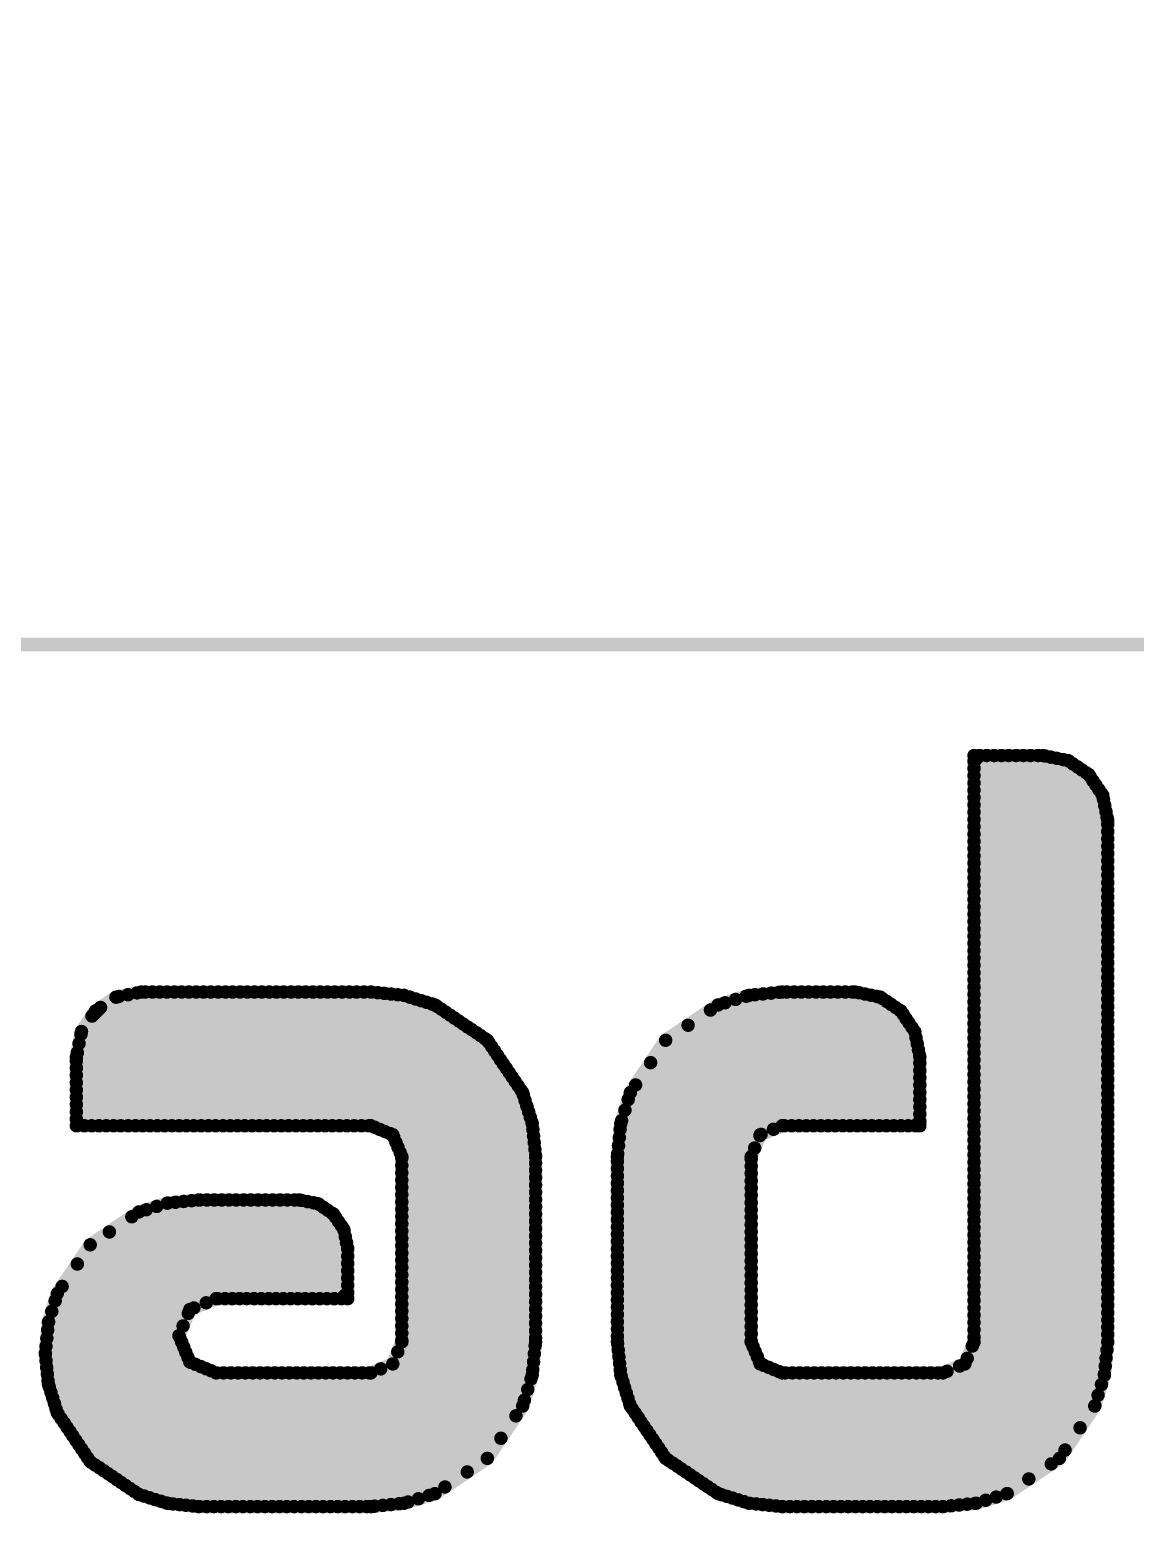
# Model space of a CAD drawing. Extents: x -4 to 157, y -7 to 87.
# Drawn here: x 90.88 to 99.12, y 25.05 to 36.11 of the extents above; entities that cross this region are included whole.
import ezdxf

# ---------------------------------------------------------------- set-up
doc = ezdxf.new("R2010")
doc.units = 0
doc.layers.add('2D_LINE_126', color=255, linetype='CONTINUOUS')
doc.layers.add('PART_TOP_2DLINE_126', color=255, linetype='CONTINUOUS')

# ---------------------------------------------------------------- blocks, each defined once
blk = doc.blocks.new('SMOOTH_0$1')
at = {"const_width": 0.05}
blk.add_lwpolyline([(-0.025, 0, 1), (0.025, 0, 1)], format="xyb", close=True, dxfattribs=at)
blk = doc.blocks.new('DRAWING_206')
at = {"layer": '2D_LINE_126', "const_width": 0.1}
for points in [[(9.257, 1.226), (9.257, 5.595)], [(9.257, 5.595), (9.77, 5.595)], [(9.257, 5.553), (9.298, 5.595)], [(9.257, 5.499), (9.352, 5.595)], [(9.257, 5.445), (9.407, 5.595)], [(9.257, 5.39), (9.461, 5.595)], [(9.257, 5.336), (9.515, 5.595)], [(9.257, 5.282), (9.57, 5.595)], [(9.257, 5.227), (9.624, 5.595)], [(9.257, 5.173), (9.678, 5.595)], [(9.257, 5.119), (9.733, 5.595)], [(9.257, 5.065), (9.784, 5.592)], [(9.77, 5.595), (9.958, 5.557)], [(9.257, 5.01), (9.829, 5.583)], [(9.257, 4.956), (9.874, 5.574)], [(9.257, 4.902), (9.92, 5.565)], [(9.257, 4.847), (9.963, 5.554)], [(9.257, 4.793), (9.995, 5.532)], [(9.257, 4.739), (10.028, 5.51)], [(9.257, 4.684), (10.06, 5.488)], [(9.958, 5.557), (10.111, 5.454)], [(9.257, 4.63), (10.093, 5.466)], [(9.257, 4.576), (10.121, 5.44)], [(9.257, 4.522), (10.142, 5.407)], [(9.257, 4.467), (10.164, 5.375)], [(10.111, 5.454), (10.215, 5.3)], [(9.257, 4.413), (10.186, 5.342)], [(9.257, 4.359), (10.208, 5.31)], [(9.257, 4.304), (10.221, 5.269)], [(10.215, 5.3), (10.253, 5.113)], [(9.257, 4.25), (10.23, 5.223)], [(9.257, 4.196), (10.239, 5.178)], [(9.257, 4.141), (10.248, 5.133)], [(9.257, 4.087), (10.253, 5.083)], [(10.253, 5.113), (10.253, 1.226)], [(9.257, 4.033), (10.253, 5.029)], [(9.257, 3.978), (10.253, 4.974)], [(9.257, 3.924), (10.253, 4.92)], [(9.257, 3.87), (10.253, 4.866)], [(9.257, 3.816), (10.253, 4.811)], [(9.257, 3.761), (10.253, 4.757)], [(9.257, 3.707), (10.253, 4.703)], [(9.257, 3.653), (10.253, 4.648)], [(9.257, 3.598), (10.253, 4.594)], [(9.257, 3.544), (10.253, 4.54)], [(9.257, 3.49), (10.253, 4.486)], [(9.257, 3.435), (10.253, 4.431)], [(9.257, 3.381), (10.253, 4.377)], [(9.257, 3.327), (10.253, 4.323)], [(9.257, 3.272), (10.253, 4.268)], [(9.257, 3.218), (10.253, 4.214)], [(9.257, 3.164), (10.253, 4.16)], [(9.257, 3.11), (10.253, 4.105)], [(9.257, 3.055), (10.253, 4.051)], [(9.257, 3.001), (10.253, 3.997)], [(9.257, 2.947), (10.253, 3.942)], [(2.571, 3.321), (3.084, 3.833)], [(2.571, 3.267), (3.138, 3.833)], [(2.571, 3.213), (3.192, 3.833)], [(2.571, 3.158), (3.246, 3.833)], [(2.571, 3.104), (3.301, 3.833)], [(2.571, 3.05), (3.355, 3.833)], [(2.571, 2.995), (3.409, 3.833)], [(2.571, 2.941), (3.464, 3.833)], [(2.571, 2.887), (3.518, 3.833)], [(2.576, 2.837), (3.572, 3.833)], [(2.578, 3.382), (3.023, 3.827)], [(2.631, 2.837), (3.627, 3.833)], [(2.685, 2.837), (3.681, 3.833)], [(2.739, 2.837), (3.735, 3.833)], [(2.794, 2.837), (3.79, 3.833)], [(2.848, 2.837), (3.844, 3.833)], [(3.054, 3.833), (2.866, 3.795)], [(2.902, 2.837), (3.898, 3.833)], [(2.957, 2.837), (3.952, 3.833)], [(3.011, 2.837), (4.007, 3.833)], [(4.765, 3.833), (3.054, 3.833)], [(3.065, 2.837), (4.061, 3.833)], [(3.119, 2.837), (4.115, 3.833)], [(3.174, 2.837), (4.17, 3.833)], [(3.228, 2.837), (4.224, 3.833)], [(3.282, 2.837), (4.278, 3.833)], [(3.337, 2.837), (4.333, 3.833)], [(3.391, 2.837), (4.387, 3.833)], [(3.445, 2.837), (4.441, 3.833)], [(3.5, 2.837), (4.495, 3.833)], [(3.554, 2.837), (4.55, 3.833)], [(3.608, 2.837), (4.604, 3.833)], [(3.663, 2.837), (4.658, 3.833)], [(3.717, 2.837), (4.713, 3.833)], [(3.771, 2.837), (4.767, 3.833)], [(3.825, 2.837), (4.816, 3.828)], [(3.88, 2.837), (4.865, 3.823)], [(5.012, 3.808), (4.765, 3.833)], [(6.601, 2.572), (7.862, 3.833)], [(6.601, 2.518), (7.917, 3.833)], [(6.601, 2.463), (7.971, 3.833)], [(6.601, 2.409), (8.025, 3.833)], [(6.601, 2.355), (8.08, 3.833)], [(6.601, 2.3), (8.134, 3.833)], [(6.601, 2.246), (8.188, 3.833)], [(6.601, 2.192), (8.243, 3.833)], [(6.601, 2.137), (8.297, 3.833)], [(6.601, 2.083), (8.351, 3.833)], [(6.601, 2.029), (8.4, 3.828)], [(6.603, 2.628), (7.806, 3.831)], [(6.609, 2.689), (7.746, 3.825)], [(6.615, 2.749), (7.685, 3.819)], [(7.58, 3.808), (7.827, 3.833)], [(7.827, 3.833), (8.371, 3.833)], [(8.371, 3.833), (8.559, 3.795)], [(9.257, 2.892), (10.253, 3.888)], [(9.257, 2.838), (10.253, 3.834)], [(2.591, 3.45), (2.955, 3.813)], [(2.605, 3.518), (2.887, 3.8)], [(2.687, 3.654), (2.751, 3.718)], [(2.866, 3.795), (2.713, 3.692)], [(3.934, 2.837), (4.915, 3.818)], [(3.988, 2.837), (4.964, 3.813)], [(4.043, 2.837), (5.013, 3.808)], [(4.097, 2.837), (5.055, 3.795)], [(4.151, 2.837), (5.096, 3.782)], [(4.206, 2.837), (5.138, 3.769)], [(4.26, 2.837), (5.179, 3.757)], [(4.314, 2.837), (5.22, 3.744)], [(4.369, 2.837), (5.258, 3.726)], [(5.242, 3.737), (5.012, 3.808)], [(5.632, 3.474), (5.242, 3.737)], [(6.601, 1.975), (8.445, 3.818)], [(6.601, 1.92), (8.49, 3.809)], [(6.601, 1.866), (8.535, 3.8)], [(6.601, 1.812), (8.574, 3.785)], [(6.601, 1.757), (8.607, 3.763)], [(6.621, 2.81), (7.625, 3.813)], [(6.632, 2.875), (7.56, 3.802)], [(6.657, 2.953), (7.481, 3.778)], [(6.681, 3.032), (7.402, 3.753)], [(6.96, 3.474), (7.35, 3.737)], [(7.35, 3.737), (7.58, 3.808)], [(7.671, 2.773), (8.639, 3.741)], [(7.763, 2.811), (8.672, 3.719)], [(8.559, 3.795), (8.712, 3.692)], [(9.257, 2.784), (10.253, 3.78)], [(9.257, 2.729), (10.253, 3.725)], [(2.713, 3.692), (2.609, 3.539)], [(4.423, 2.837), (5.29, 3.705)], [(4.477, 2.837), (5.322, 3.683)], [(4.531, 2.837), (5.355, 3.661)], [(4.586, 2.837), (5.387, 3.639)], [(4.64, 2.837), (5.42, 3.617)], [(6.736, 3.141), (7.294, 3.699)], [(7.844, 2.837), (8.704, 3.697)], [(7.898, 2.837), (8.729, 3.668)], [(7.953, 2.837), (8.75, 3.635)], [(8.007, 2.837), (8.772, 3.603)], [(8.712, 3.692), (8.815, 3.539)], [(9.257, 2.675), (10.253, 3.671)], [(9.257, 2.621), (10.253, 3.617)], [(2.609, 3.539), (2.571, 3.351)], [(4.694, 2.837), (5.452, 3.595)], [(4.749, 2.837), (5.485, 3.573)], [(4.792, 2.826), (5.517, 3.552)], [(4.83, 2.81), (5.55, 3.53)], [(4.869, 2.794), (5.582, 3.508)], [(6.848, 3.307), (7.127, 3.586)], [(8.061, 2.837), (8.794, 3.57)], [(8.116, 2.837), (8.816, 3.537)], [(8.17, 2.837), (8.825, 3.492)], [(8.815, 3.539), (8.853, 3.351)], [(9.257, 2.566), (10.253, 3.562)], [(9.257, 2.512), (10.253, 3.508)], [(4.907, 2.779), (5.614, 3.486)], [(4.935, 2.752), (5.642, 3.459)], [(4.951, 2.714), (5.664, 3.427)], [(4.967, 2.675), (5.686, 3.394)], [(5.895, 3.084), (5.632, 3.474)], [(6.697, 3.084), (6.96, 3.474)], [(8.224, 2.837), (8.834, 3.447)], [(8.279, 2.837), (8.843, 3.402)], [(9.257, 2.458), (10.253, 3.454)], [(9.257, 2.404), (10.253, 3.399)], [(2.571, 3.351), (2.571, 2.837)], [(4.983, 2.637), (5.708, 3.362)], [(4.995, 2.595), (5.729, 3.329)], [(4.995, 2.541), (5.751, 3.297)], [(8.333, 2.837), (8.852, 3.357)], [(8.387, 2.837), (8.853, 3.304)], [(8.853, 3.351), (8.853, 2.837)], [(9.257, 2.349), (10.253, 3.345)], [(9.257, 2.295), (10.253, 3.291)], [(4.995, 2.487), (5.773, 3.265)], [(4.995, 2.432), (5.795, 3.232)], [(4.995, 2.378), (5.817, 3.2)], [(4.995, 2.324), (5.839, 3.167)], [(8.442, 2.837), (8.853, 3.249)], [(8.496, 2.837), (8.853, 3.195)], [(9.257, 2.241), (10.253, 3.237)], [(9.257, 2.186), (10.253, 3.182)], [(4.995, 2.269), (5.861, 3.135)], [(4.995, 2.215), (5.883, 3.102)], [(4.995, 2.161), (5.9, 3.066)], [(5.966, 2.854), (5.895, 3.084)], [(6.626, 2.854), (6.697, 3.084)], [(8.55, 2.837), (8.853, 3.141)], [(8.604, 2.837), (8.853, 3.086)], [(9.257, 2.132), (10.253, 3.128)], [(9.257, 2.078), (10.253, 3.074)], [(4.995, 2.107), (5.913, 3.025)], [(4.995, 2.052), (5.926, 2.983)], [(4.995, 1.998), (5.939, 2.942)], [(8.659, 2.837), (8.853, 3.032)], [(8.713, 2.837), (8.853, 2.978)], [(9.257, 2.023), (10.253, 3.019)], [(9.257, 1.969), (10.253, 2.965)], [(2.571, 2.837), (4.765, 2.837)], [(4.765, 2.837), (4.928, 2.77)], [(4.995, 1.944), (5.952, 2.9)], [(4.995, 1.889), (5.965, 2.859)], [(5.991, 2.607), (5.966, 2.854)], [(6.601, 2.607), (6.626, 2.854)], [(7.827, 2.837), (7.664, 2.77)], [(8.853, 2.837), (7.827, 2.837)], [(8.767, 2.837), (8.853, 2.923)], [(8.822, 2.837), (8.853, 2.869)], [(9.257, 1.915), (10.253, 2.911)], [(9.257, 1.861), (10.253, 2.856)], [(4.928, 2.77), (4.995, 2.607)], [(4.995, 1.835), (5.971, 2.81)], [(4.995, 1.781), (5.976, 2.761)], [(6.601, 1.703), (7.662, 2.764)], [(7.664, 2.77), (7.597, 2.607)], [(9.257, 1.806), (10.253, 2.802)], [(9.257, 1.752), (10.253, 2.748)], [(4.995, 1.726), (5.981, 2.712)], [(4.995, 1.672), (5.986, 2.662)], [(4.995, 1.618), (5.991, 2.613)], [(4.995, 2.607), (4.995, 1.226)], [(5.991, 1.226), (5.991, 2.607)], [(6.601, 1.649), (7.623, 2.671)], [(6.601, 1.226), (6.601, 2.607)], [(7.597, 2.607), (7.597, 1.226)], [(9.257, 1.698), (10.253, 2.693)], [(9.257, 1.643), (10.253, 2.639)], [(4.995, 1.563), (5.991, 2.559)], [(4.995, 1.509), (5.991, 2.505)], [(6.601, 1.594), (7.597, 2.59)], [(6.601, 1.54), (7.597, 2.536)], [(9.257, 1.589), (10.253, 2.585)], [(9.257, 1.535), (10.253, 2.531)], [(4.995, 1.455), (5.991, 2.451)], [(4.995, 1.401), (5.991, 2.396)], [(6.601, 1.486), (7.597, 2.482)], [(6.601, 1.431), (7.597, 2.427)], [(9.257, 1.48), (10.253, 2.476)], [(9.257, 1.426), (10.253, 2.422)], [(2.34, 1.135), (3.49, 2.284)], [(2.345, 1.086), (3.544, 2.284)], [(2.345, 1.194), (3.43, 2.279)], [(2.35, 1.036), (3.598, 2.284)], [(2.351, 1.254), (3.37, 2.273)], [(2.355, 0.987), (3.653, 2.284)], [(2.36, 0.938), (3.707, 2.284)], [(2.369, 0.892), (3.761, 2.284)], [(2.382, 0.851), (3.816, 2.284)], [(2.395, 0.809), (3.87, 2.284)], [(2.408, 0.768), (3.924, 2.284)], [(2.42, 0.726), (3.978, 2.284)], [(2.436, 0.688), (4.033, 2.284)], [(2.458, 0.655), (4.087, 2.284)], [(2.48, 0.623), (4.141, 2.284)], [(2.502, 0.59), (4.196, 2.284)], [(3.482, 2.284), (3.251, 2.261)], [(3.446, 1.48), (4.247, 2.281)], [(4.231, 2.284), (3.482, 2.284)], [(3.538, 1.518), (4.292, 2.272)], [(4.371, 2.256), (4.231, 2.284)], [(4.995, 1.346), (5.991, 2.342)], [(4.995, 1.292), (5.991, 2.288)], [(6.601, 1.377), (7.597, 2.373)], [(6.601, 1.323), (7.597, 2.319)], [(9.257, 1.372), (10.253, 2.368)], [(9.257, 1.317), (10.253, 2.313)], [(2.357, 1.315), (3.309, 2.267)], [(2.364, 1.376), (3.248, 2.26)], [(2.388, 1.454), (3.169, 2.236)], [(2.413, 1.533), (3.091, 2.211)], [(3.037, 2.195), (2.674, 1.95)], [(3.251, 2.261), (3.037, 2.195)], [(3.623, 1.549), (4.337, 2.263)], [(3.677, 1.549), (4.379, 2.251)], [(3.732, 1.549), (4.412, 2.229)], [(3.786, 1.549), (4.444, 2.207)], [(3.84, 1.549), (4.476, 2.185)], [(4.486, 2.179), (4.371, 2.256)], [(4.563, 2.064), (4.486, 2.179)], [(4.965, 1.153), (5.991, 2.179)], [(4.995, 1.238), (5.991, 2.233)], [(6.601, 1.269), (7.597, 2.264)], [(6.602, 1.215), (7.597, 2.21)], [(9.244, 1.196), (10.253, 2.205)], [(9.257, 1.263), (10.253, 2.259)], [(2.465, 1.64), (2.984, 2.159)], [(3.867, 0), (5.991, 2.125)], [(3.895, 1.549), (4.501, 2.156)], [(3.921, 0), (5.991, 2.071)], [(3.949, 1.549), (4.523, 2.123)], [(4.003, 1.549), (4.545, 2.091)], [(4.058, 1.549), (4.565, 2.056)], [(4.592, 1.923), (4.563, 2.064)], [(6.607, 1.166), (7.597, 2.156)], [(6.612, 1.117), (7.597, 2.101)], [(8.157, 0), (10.253, 2.096)], [(9.206, 1.104), (10.253, 2.15)], [(2.674, 1.95), (2.429, 1.587)], [(2.578, 1.807), (2.817, 2.046)], [(3.975, 0), (5.991, 2.016)], [(4.029, 0), (5.991, 1.962)], [(4.112, 1.549), (4.574, 2.011)], [(4.166, 1.549), (4.583, 1.966)], [(6.617, 1.067), (7.597, 2.047)], [(6.622, 1.018), (7.597, 1.993)], [(8.211, 0), (10.253, 2.042)], [(8.265, 0), (10.253, 1.987)], [(4.084, 0), (5.991, 1.908)], [(4.138, 0), (5.991, 1.853)], [(4.221, 1.549), (4.592, 1.92)], [(4.275, 1.549), (4.592, 1.866)], [(4.592, 1.549), (4.592, 1.923)], [(6.629, 0.97), (7.597, 1.939)], [(6.642, 0.929), (7.597, 1.884)], [(6.654, 0.888), (7.597, 1.83)], [(8.319, 0), (10.253, 1.933)], [(8.374, 0), (10.253, 1.879)], [(4.192, 0), (5.991, 1.799)], [(4.247, 0), (5.991, 1.745)], [(4.329, 1.549), (4.592, 1.812)], [(4.383, 1.549), (4.592, 1.757)], [(6.667, 0.846), (7.597, 1.776)], [(6.68, 0.805), (7.597, 1.721)], [(8.428, 0), (10.253, 1.825)], [(8.482, 0), (10.253, 1.77)], [(4.301, 0), (5.991, 1.69)], [(4.355, 0), (5.991, 1.636)], [(4.438, 1.549), (4.592, 1.703)], [(4.492, 1.549), (4.592, 1.649)], [(6.693, 0.763), (7.597, 1.667)], [(6.712, 0.728), (7.597, 1.613)], [(8.537, 0), (10.253, 1.716)], [(8.591, 0), (10.253, 1.662)], [(2.429, 1.587), (2.363, 1.373)], [(3.416, 1.468), (3.612, 1.549)], [(3.612, 1.549), (4.592, 1.549)], [(4.409, 0), (5.991, 1.582)], [(4.464, 0), (5.991, 1.528)], [(4.546, 1.549), (4.592, 1.594)], [(6.734, 0.695), (7.597, 1.558)], [(6.756, 0.663), (7.597, 1.504)], [(8.645, 0), (10.253, 1.607)], [(8.7, 0), (10.253, 1.553)], [(8.754, 0), (10.253, 1.499)], [(2.524, 0.558), (3.404, 1.439)], [(3.335, 1.273), (3.416, 1.468)], [(4.518, 0), (5.991, 1.473)], [(4.572, 0), (5.991, 1.419)], [(6.777, 0.63), (7.597, 1.45)], [(6.799, 0.598), (7.597, 1.396)], [(8.808, 0), (10.253, 1.444)], [(8.863, 0), (10.253, 1.39)], [(2.363, 1.373), (2.34, 1.142)], [(2.545, 0.526), (3.366, 1.346)], [(4.627, 0), (5.991, 1.365)], [(4.681, 0), (5.991, 1.31)], [(6.821, 0.566), (7.597, 1.341)], [(6.843, 0.533), (7.597, 1.287)], [(8.917, 0), (10.253, 1.336)], [(8.971, 0), (10.253, 1.282)], [(2.567, 0.493), (3.339, 1.265)], [(2.589, 0.461), (3.355, 1.226)], [(2.611, 0.428), (3.371, 1.188)], [(3.416, 1.077), (3.335, 1.273)], [(4.735, 0), (5.991, 1.256)], [(4.792, 0.003), (5.988, 1.199)], [(4.995, 1.226), (4.928, 1.063)], [(5.966, 0.979), (5.991, 1.226)], [(6.626, 0.979), (6.601, 1.226)], [(6.865, 0.501), (7.597, 1.233)], [(6.887, 0.468), (7.611, 1.192)], [(7.597, 1.226), (7.664, 1.063)], [(9.025, 0), (10.253, 1.227)], [(9.086, 0.006), (10.247, 1.167)], [(9.189, 1.063), (9.257, 1.226)], [(10.253, 1.226), (10.228, 0.979)], [(2.34, 1.142), (2.363, 0.912)], [(2.633, 0.396), (3.386, 1.149)], [(2.655, 0.363), (3.402, 1.111)], [(2.678, 0.332), (3.421, 1.075)], [(2.71, 0.31), (3.459, 1.059)], [(3.612, 0.996), (3.416, 1.077)], [(4.928, 1.063), (4.765, 0.996)], [(4.853, 0.009), (5.982, 1.139)], [(4.913, 0.015), (5.976, 1.078)], [(6.909, 0.436), (7.627, 1.154)], [(6.931, 0.403), (7.643, 1.116)], [(6.952, 0.371), (7.659, 1.077)], [(7.664, 1.063), (7.827, 0.996)], [(9.026, 0.996), (9.189, 1.063)], [(9.146, 0.012), (10.24, 1.106)], [(2.743, 0.289), (3.498, 1.043)], [(2.775, 0.267), (3.536, 1.027)], [(2.808, 0.245), (3.574, 1.012)], [(2.84, 0.223), (3.613, 0.996)], [(2.873, 0.201), (3.667, 0.996)], [(2.905, 0.179), (3.722, 0.996)], [(2.937, 0.157), (3.776, 0.996)], [(2.97, 0.135), (3.83, 0.996)], [(3.002, 0.114), (3.885, 0.996)], [(3.035, 0.092), (3.939, 0.996)], [(3.076, 0.078), (3.993, 0.996)], [(3.117, 0.065), (4.048, 0.996)], [(3.158, 0.052), (4.102, 0.996)], [(3.2, 0.04), (4.156, 0.996)], [(3.241, 0.027), (4.211, 0.996)], [(3.289, 0.02), (4.265, 0.996)], [(3.338, 0.015), (4.319, 0.996)], [(3.387, 0.01), (4.373, 0.996)], [(3.437, 0.005), (4.428, 0.996)], [(3.486, 0), (4.482, 0.996)], [(3.541, 0), (4.536, 0.996)], [(3.595, 0), (4.591, 0.996)], [(4.765, 0.996), (3.612, 0.996)], [(3.649, 0), (4.645, 0.996)], [(3.704, 0), (4.699, 0.996)], [(3.758, 0), (4.754, 0.996)], [(3.812, 0), (4.838, 1.026)], [(4.974, 0.021), (5.97, 1.018)], [(5.041, 0.034), (5.957, 0.951)], [(5.895, 0.749), (5.966, 0.979)], [(6.697, 0.749), (6.626, 0.979)], [(6.981, 0.345), (7.689, 1.053)], [(7.014, 0.323), (7.728, 1.037)], [(7.046, 0.302), (7.766, 1.021)], [(7.078, 0.28), (7.804, 1.006)], [(7.111, 0.258), (7.849, 0.996)], [(7.143, 0.236), (7.903, 0.996)], [(7.176, 0.214), (7.958, 0.996)], [(7.208, 0.192), (8.012, 0.996)], [(7.241, 0.17), (8.066, 0.996)], [(7.273, 0.148), (8.121, 0.996)], [(7.305, 0.127), (8.175, 0.996)], [(7.338, 0.105), (8.229, 0.996)], [(7.376, 0.088), (8.284, 0.996)], [(7.417, 0.076), (8.338, 0.996)], [(7.459, 0.063), (8.392, 0.996)], [(7.5, 0.05), (8.446, 0.996)], [(7.542, 0.037), (8.501, 0.996)], [(7.584, 0.025), (8.555, 0.996)], [(7.633, 0.02), (8.609, 0.996)], [(7.682, 0.015), (8.664, 0.996)], [(7.732, 0.01), (8.718, 0.996)], [(7.781, 0.005), (8.772, 0.996)], [(7.827, 0.996), (9.026, 0.996)], [(7.831, 0), (8.827, 0.996)], [(7.885, 0), (8.881, 0.996)], [(7.939, 0), (8.935, 0.996)], [(7.994, 0), (8.989, 0.996)], [(8.048, 0), (9.056, 1.008)], [(8.102, 0), (9.149, 1.047)], [(9.207, 0.018), (10.234, 1.046)], [(9.267, 0.024), (10.228, 0.986)], [(10.228, 0.979), (10.156, 0.749)], [(2.363, 0.912), (2.429, 0.698)], [(5.119, 0.058), (5.933, 0.872)], [(9.344, 0.047), (10.206, 0.909)], [(5.198, 0.083), (5.908, 0.793)], [(5.632, 0.359), (5.895, 0.749)], [(6.96, 0.359), (6.697, 0.749)], [(9.422, 0.071), (10.181, 0.83)], [(9.501, 0.096), (10.157, 0.751)], [(10.156, 0.749), (9.893, 0.359)], [(2.429, 0.698), (2.674, 0.335)], [(5.316, 0.146), (5.845, 0.676)], [(5.482, 0.258), (5.733, 0.509)], [(9.665, 0.206), (10.047, 0.587)], [(9.832, 0.318), (9.935, 0.421)], [(2.674, 0.335), (3.037, 0.09)], [(5.242, 0.096), (5.632, 0.359)], [(7.35, 0.097), (6.96, 0.359)], [(9.893, 0.359), (9.504, 0.097)], [(3.037, 0.09), (3.251, 0.024)], [(5.012, 0.025), (5.242, 0.096)], [(7.58, 0.025), (7.35, 0.097)], [(9.504, 0.097), (9.273, 0.025)], [(3.251, 0.024), (3.481, 0)], [(3.481, 0), (4.765, 0)], [(4.765, 0), (5.012, 0.025)], [(7.827, 0), (7.58, 0.025)], [(9.026, 0), (7.827, 0)], [(9.273, 0.025), (9.026, 0)]]:
    blk.add_lwpolyline(points, dxfattribs=at)
at = {"layer": '2D_LINE_126'}
for p in [(9.257, 5.595), (9.257, 5.595), (9.298, 5.595), (9.352, 5.595), (9.407, 5.595), (9.461, 5.595), (9.515, 5.595), (9.57, 5.595), (9.624, 5.595), (9.678, 5.595), (9.733, 5.595), (9.77, 5.595), (9.77, 5.595), (9.784, 5.592), (9.257, 5.553), (9.257, 5.499), (9.829, 5.583), (9.874, 5.574), (9.92, 5.565), (9.958, 5.557), (9.958, 5.557), (9.963, 5.554), (9.995, 5.532), (10.028, 5.51), (10.06, 5.488), (9.257, 5.445), (9.257, 5.39), (10.093, 5.466), (10.111, 5.454), (10.111, 5.454), (10.121, 5.44), (10.142, 5.407), (10.164, 5.375), (9.257, 5.336), (9.257, 5.282), (10.186, 5.342), (10.208, 5.31), (10.215, 5.3), (10.215, 5.3), (10.221, 5.269), (9.257, 5.227), (9.257, 5.173), (10.23, 5.223), (10.239, 5.178), (9.257, 5.119), (9.257, 5.065), (10.248, 5.133), (10.253, 5.113), (10.253, 5.113), (10.253, 5.083), (9.257, 5.01), (9.257, 4.956), (10.253, 5.029), (10.253, 4.974), (9.257, 4.902), (9.257, 4.847), (10.253, 4.92), (10.253, 4.866), (9.257, 4.793), (9.257, 4.739), (10.253, 4.811), (10.253, 4.757), (9.257, 4.684), (9.257, 4.63), (10.253, 4.703), (10.253, 4.648), (10.253, 4.594), (9.257, 4.576), (9.257, 4.522), (10.253, 4.54), (10.253, 4.486), (9.257, 4.467), (9.257, 4.413), (10.253, 4.431), (10.253, 4.377), (9.257, 4.359), (9.257, 4.304), (10.253, 4.323), (10.253, 4.268), (9.257, 4.25), (9.257, 4.196), (10.253, 4.214), (10.253, 4.16), (9.257, 4.141), (9.257, 4.087), (10.253, 4.105), (10.253, 4.051), (9.257, 4.033), (9.257, 3.978), (10.253, 3.997), (10.253, 3.942), (3.023, 3.827), (3.054, 3.833), (3.054, 3.833), (3.084, 3.833), (3.138, 3.833), (3.192, 3.833), (3.246, 3.833), (3.301, 3.833), (3.355, 3.833), (3.409, 3.833), (3.464, 3.833), (3.518, 3.833), (3.572, 3.833), (3.627, 3.833), (3.681, 3.833), (3.735, 3.833), (3.79, 3.833), (3.844, 3.833), (3.898, 3.833), (3.952, 3.833), (4.007, 3.833), (4.061, 3.833), (4.115, 3.833), (4.17, 3.833), (4.224, 3.833), (4.278, 3.833), (4.333, 3.833), (4.387, 3.833), (4.441, 3.833), (4.495, 3.833), (4.55, 3.833), (4.604, 3.833), (4.658, 3.833), (4.713, 3.833), (4.765, 3.833), (4.765, 3.833), (4.767, 3.833), (4.816, 3.828), (4.865, 3.823), (7.685, 3.819), (7.746, 3.825), (7.806, 3.831), (7.827, 3.833), (7.827, 3.833), (7.862, 3.833), (7.917, 3.833), (7.971, 3.833), (8.025, 3.833), (8.08, 3.833), (8.134, 3.833), (8.188, 3.833), (8.243, 3.833), (8.297, 3.833), (8.351, 3.833), (8.371, 3.833), (8.371, 3.833), (8.4, 3.828), (9.257, 3.924), (9.257, 3.87), (10.253, 3.888), (10.253, 3.834), (2.751, 3.718), (2.866, 3.795), (2.866, 3.795), (2.887, 3.8), (2.955, 3.813), (4.915, 3.818), (4.964, 3.813), (5.012, 3.808), (5.012, 3.808), (5.013, 3.808), (5.055, 3.795), (5.096, 3.782), (5.138, 3.769), (5.179, 3.757), (5.22, 3.744), (5.242, 3.737), (5.242, 3.737), (5.258, 3.726), (7.35, 3.737), (7.35, 3.737), (7.402, 3.753), (7.481, 3.778), (7.56, 3.802), (7.58, 3.808), (7.58, 3.808), (7.625, 3.813), (8.445, 3.818), (8.49, 3.809), (8.535, 3.8), (8.559, 3.795), (8.559, 3.795), (8.574, 3.785), (8.607, 3.763), (8.639, 3.741), (8.672, 3.719), (9.257, 3.816), (9.257, 3.761), (10.253, 3.78), (10.253, 3.725), (2.687, 3.654), (2.713, 3.692), (2.713, 3.692), (5.29, 3.705), (5.322, 3.683), (5.355, 3.661), (5.387, 3.639), (5.42, 3.617), (7.294, 3.699), (8.704, 3.697), (8.712, 3.692), (8.712, 3.692), (8.729, 3.668), (8.75, 3.635), (8.772, 3.603), (9.257, 3.707), (9.257, 3.653), (9.257, 3.598), (10.253, 3.671), (10.253, 3.617), (2.605, 3.518), (2.609, 3.539), (2.609, 3.539), (5.452, 3.595), (5.485, 3.573), (5.517, 3.552), (5.55, 3.53), (5.582, 3.508), (7.127, 3.586), (8.794, 3.57), (8.815, 3.539), (8.815, 3.539), (8.816, 3.537), (8.825, 3.492), (9.257, 3.544), (9.257, 3.49), (10.253, 3.562), (10.253, 3.508), (2.578, 3.382), (2.591, 3.45), (5.614, 3.486), (5.632, 3.474), (5.632, 3.474), (5.642, 3.459), (5.664, 3.427), (5.686, 3.394), (6.96, 3.474), (6.96, 3.474), (8.834, 3.447), (8.843, 3.402), (9.257, 3.435), (9.257, 3.381), (10.253, 3.454), (10.253, 3.399), (2.571, 3.351), (2.571, 3.351), (2.571, 3.321), (2.571, 3.267), (5.708, 3.362), (5.729, 3.329), (5.751, 3.297), (6.848, 3.307), (8.852, 3.357), (8.853, 3.351), (8.853, 3.351), (8.853, 3.304), (9.257, 3.327), (9.257, 3.272), (10.253, 3.345), (10.253, 3.291), (2.571, 3.213), (2.571, 3.158), (5.773, 3.265), (5.795, 3.232), (5.817, 3.2), (5.839, 3.167), (8.853, 3.249), (8.853, 3.195), (9.257, 3.218), (9.257, 3.164), (10.253, 3.237), (10.253, 3.182), (2.571, 3.104), (2.571, 3.05), (5.861, 3.135), (5.883, 3.102), (5.895, 3.084), (5.895, 3.084), (5.9, 3.066), (6.697, 3.084), (6.697, 3.084), (6.736, 3.141), (8.853, 3.141), (8.853, 3.086), (9.257, 3.11), (9.257, 3.055), (10.253, 3.128), (10.253, 3.074), (2.571, 2.995), (2.571, 2.941), (5.913, 3.025), (5.926, 2.983), (5.939, 2.942), (6.657, 2.953), (6.681, 3.032), (8.853, 3.032), (8.853, 2.978), (9.257, 3.001), (9.257, 2.947), (10.253, 3.019), (10.253, 2.965), (2.571, 2.887), (2.571, 2.837), (2.571, 2.837), (2.576, 2.837), (2.631, 2.837), (2.685, 2.837), (2.739, 2.837), (2.794, 2.837), (2.848, 2.837), (2.902, 2.837), (2.957, 2.837), (3.011, 2.837), (3.065, 2.837), (3.119, 2.837), (3.174, 2.837), (3.228, 2.837), (3.282, 2.837), (3.337, 2.837), (3.391, 2.837), (3.445, 2.837), (3.5, 2.837), (3.554, 2.837), (3.608, 2.837), (3.663, 2.837), (3.717, 2.837), (3.771, 2.837), (3.825, 2.837), (3.88, 2.837), (3.934, 2.837), (3.988, 2.837), (4.043, 2.837), (4.097, 2.837), (4.151, 2.837), (4.206, 2.837), (4.26, 2.837), (4.314, 2.837), (4.369, 2.837), (4.423, 2.837), (4.477, 2.837), (4.531, 2.837), (4.586, 2.837), (4.64, 2.837), (4.694, 2.837), (4.749, 2.837), (4.765, 2.837), (4.765, 2.837), (4.792, 2.826), (5.952, 2.9), (5.965, 2.859), (5.966, 2.854), (5.966, 2.854), (6.626, 2.854), (6.626, 2.854), (6.632, 2.875), (7.827, 2.837), (7.827, 2.837), (7.844, 2.837), (7.898, 2.837), (7.953, 2.837), (8.007, 2.837), (8.061, 2.837), (8.116, 2.837), (8.17, 2.837), (8.224, 2.837), (8.279, 2.837), (8.333, 2.837), (8.387, 2.837), (8.442, 2.837), (8.496, 2.837), (8.55, 2.837), (8.604, 2.837), (8.659, 2.837), (8.713, 2.837), (8.767, 2.837), (8.822, 2.837), (8.853, 2.923), (8.853, 2.869), (8.853, 2.837), (8.853, 2.837), (9.257, 2.892), (9.257, 2.838), (10.253, 2.911), (10.253, 2.856), (4.83, 2.81), (4.869, 2.794), (4.907, 2.779), (4.928, 2.77), (4.928, 2.77), (4.935, 2.752), (4.951, 2.714), (5.971, 2.81), (5.976, 2.761), (6.615, 2.749), (6.621, 2.81), (7.662, 2.764), (7.664, 2.77), (7.664, 2.77), (7.671, 2.773), (7.763, 2.811), (9.257, 2.784), (9.257, 2.729), (10.253, 2.802), (10.253, 2.748), (4.967, 2.675), (4.983, 2.637), (4.995, 2.607), (4.995, 2.607), (5.981, 2.712), (5.986, 2.662), (5.991, 2.613), (5.991, 2.607), (5.991, 2.607), (6.601, 2.607), (6.601, 2.607), (6.603, 2.628), (6.609, 2.689), (7.597, 2.607), (7.597, 2.607), (7.623, 2.671), (9.257, 2.675), (9.257, 2.621), (10.253, 2.693), (10.253, 2.639), (4.995, 2.595), (4.995, 2.541), (5.991, 2.559), (5.991, 2.505), (6.601, 2.572), (6.601, 2.518), (7.597, 2.59), (7.597, 2.536), (9.257, 2.566), (9.257, 2.512), (10.253, 2.585), (10.253, 2.531), (4.995, 2.487), (4.995, 2.432), (5.991, 2.451), (5.991, 2.396), (6.601, 2.463), (6.601, 2.409), (7.597, 2.482), (7.597, 2.427), (9.257, 2.458), (9.257, 2.404), (10.253, 2.476), (10.253, 2.422), (3.37, 2.273), (3.43, 2.279), (3.482, 2.284), (3.482, 2.284), (3.49, 2.284), (3.544, 2.284), (3.598, 2.284), (3.653, 2.284), (3.707, 2.284), (3.761, 2.284), (3.816, 2.284), (3.87, 2.284), (3.924, 2.284), (3.978, 2.284), (4.033, 2.284), (4.087, 2.284), (4.141, 2.284), (4.196, 2.284), (4.231, 2.284), (4.231, 2.284), (4.247, 2.281), (4.292, 2.272), (4.995, 2.378), (4.995, 2.324), (5.991, 2.342), (5.991, 2.288), (6.601, 2.355), (6.601, 2.3), (7.597, 2.373), (7.597, 2.319), (9.257, 2.349), (9.257, 2.295), (10.253, 2.368), (10.253, 2.313), (3.037, 2.195), (3.037, 2.195), (3.091, 2.211), (3.169, 2.236), (3.248, 2.26), (3.251, 2.261), (3.251, 2.261), (3.309, 2.267), (4.337, 2.263), (4.371, 2.256), (4.371, 2.256), (4.379, 2.251), (4.412, 2.229), (4.444, 2.207), (4.476, 2.185), (4.486, 2.179), (4.486, 2.179), (4.995, 2.269), (4.995, 2.215), (4.995, 2.161), (5.991, 2.233), (5.991, 2.179), (6.601, 2.246), (6.601, 2.192), (7.597, 2.264), (7.597, 2.21), (9.257, 2.241), (9.257, 2.186), (10.253, 2.259), (10.253, 2.205), (2.984, 2.159), (4.501, 2.156), (4.523, 2.123), (4.545, 2.091), (4.563, 2.064), (4.563, 2.064), (4.565, 2.056), (4.995, 2.107), (4.995, 2.052), (5.991, 2.125), (5.991, 2.071), (6.601, 2.137), (6.601, 2.083), (7.597, 2.156), (7.597, 2.101), (9.257, 2.132), (9.257, 2.078), (10.253, 2.15), (10.253, 2.096), (2.674, 1.95), (2.674, 1.95), (2.817, 2.046), (4.574, 2.011), (4.583, 1.966), (4.995, 1.998), (4.995, 1.944), (5.991, 2.016), (5.991, 1.962), (6.601, 2.029), (6.601, 1.975), (7.597, 2.047), (7.597, 1.993), (9.257, 2.023), (9.257, 1.969), (10.253, 2.042), (10.253, 1.987), (4.592, 1.923), (4.592, 1.923), (4.592, 1.92), (4.592, 1.866), (4.995, 1.889), (4.995, 1.835), (5.991, 1.908), (5.991, 1.853), (6.601, 1.92), (6.601, 1.866), (7.597, 1.939), (7.597, 1.884), (7.597, 1.83), (9.257, 1.915), (9.257, 1.861), (10.253, 1.933), (10.253, 1.879), (2.578, 1.807), (4.592, 1.812), (4.592, 1.757), (4.995, 1.781), (4.995, 1.726), (5.991, 1.799), (5.991, 1.745), (6.601, 1.812), (6.601, 1.757), (7.597, 1.776), (7.597, 1.721), (9.257, 1.806), (9.257, 1.752), (10.253, 1.825), (10.253, 1.77), (2.465, 1.64), (4.592, 1.703), (4.592, 1.649), (4.995, 1.672), (4.995, 1.618), (5.991, 1.69), (5.991, 1.636), (6.601, 1.703), (6.601, 1.649), (7.597, 1.667), (7.597, 1.613), (9.257, 1.698), (9.257, 1.643), (10.253, 1.716), (10.253, 1.662), (2.413, 1.533), (2.429, 1.587), (2.429, 1.587), (3.538, 1.518), (3.612, 1.549), (3.612, 1.549), (3.623, 1.549), (3.677, 1.549), (3.732, 1.549), (3.786, 1.549), (3.84, 1.549), (3.895, 1.549), (3.949, 1.549), (4.003, 1.549), (4.058, 1.549), (4.112, 1.549), (4.166, 1.549), (4.221, 1.549), (4.275, 1.549), (4.329, 1.549), (4.383, 1.549), (4.438, 1.549), (4.492, 1.549), (4.546, 1.549), (4.592, 1.594), (4.592, 1.549), (4.592, 1.549), (4.995, 1.563), (4.995, 1.509), (5.991, 1.582), (5.991, 1.528), (6.601, 1.594), (6.601, 1.54), (7.597, 1.558), (7.597, 1.504), (9.257, 1.589), (9.257, 1.535), (10.253, 1.607), (10.253, 1.553), (10.253, 1.499), (2.388, 1.454), (3.404, 1.439), (3.416, 1.468), (3.416, 1.468), (3.446, 1.48), (4.995, 1.455), (4.995, 1.401), (5.991, 1.473), (5.991, 1.419), (6.601, 1.486), (6.601, 1.431), (7.597, 1.45), (7.597, 1.396), (9.257, 1.48), (9.257, 1.426), (10.253, 1.444), (10.253, 1.39), (2.357, 1.315), (2.363, 1.373), (2.363, 1.373), (2.364, 1.376), (3.366, 1.346), (4.995, 1.346), (4.995, 1.292), (5.991, 1.365), (5.991, 1.31), (6.601, 1.377), (6.601, 1.323), (7.597, 1.341), (7.597, 1.287), (9.257, 1.372), (9.257, 1.317), (10.253, 1.336), (10.253, 1.282), (2.345, 1.194), (2.351, 1.254), (3.335, 1.273), (3.335, 1.273), (3.339, 1.265), (3.355, 1.226), (3.371, 1.188), (4.995, 1.238), (4.995, 1.226), (4.995, 1.226), (5.988, 1.199), (5.991, 1.256), (5.991, 1.226), (5.991, 1.226), (6.601, 1.269), (6.601, 1.226), (6.601, 1.226), (6.602, 1.215), (6.607, 1.166), (7.597, 1.233), (7.597, 1.226), (7.597, 1.226), (7.611, 1.192), (9.244, 1.196), (9.257, 1.263), (9.257, 1.226), (9.257, 1.226), (10.247, 1.167), (10.253, 1.227), (10.253, 1.226), (10.253, 1.226), (2.34, 1.142), (2.34, 1.142), (2.34, 1.135), (2.345, 1.086), (3.386, 1.149), (3.402, 1.111), (3.416, 1.077), (3.416, 1.077), (3.421, 1.075), (3.459, 1.059), (4.928, 1.063), (4.928, 1.063), (4.965, 1.153), (5.976, 1.078), (5.982, 1.139), (6.612, 1.117), (6.617, 1.067), (7.627, 1.154), (7.643, 1.116), (7.659, 1.077), (7.664, 1.063), (7.664, 1.063), (9.189, 1.063), (9.189, 1.063), (9.206, 1.104), (10.24, 1.106), (2.35, 1.036), (2.355, 0.987), (3.498, 1.043), (3.536, 1.027), (3.574, 1.012), (3.612, 0.996), (3.612, 0.996), (3.613, 0.996), (3.667, 0.996), (3.722, 0.996), (3.776, 0.996), (3.83, 0.996), (3.885, 0.996), (3.939, 0.996), (3.993, 0.996), (4.048, 0.996), (4.102, 0.996), (4.156, 0.996), (4.211, 0.996), (4.265, 0.996), (4.319, 0.996), (4.373, 0.996), (4.428, 0.996), (4.482, 0.996), (4.536, 0.996), (4.591, 0.996), (4.645, 0.996), (4.699, 0.996), (4.754, 0.996), (4.765, 0.996), (4.765, 0.996), (4.838, 1.026), (5.957, 0.951), (5.966, 0.979), (5.966, 0.979), (5.97, 1.018), (6.622, 1.018), (6.626, 0.979), (6.626, 0.979), (6.629, 0.97), (7.689, 1.053), (7.728, 1.037), (7.766, 1.021), (7.804, 1.006), (7.827, 0.996), (7.827, 0.996), (7.849, 0.996), (7.903, 0.996), (7.958, 0.996), (8.012, 0.996), (8.066, 0.996), (8.121, 0.996), (8.175, 0.996), (8.229, 0.996), (8.284, 0.996), (8.338, 0.996), (8.392, 0.996), (8.446, 0.996), (8.501, 0.996), (8.555, 0.996), (8.609, 0.996), (8.664, 0.996), (8.718, 0.996), (8.772, 0.996), (8.827, 0.996), (8.881, 0.996), (8.935, 0.996), (8.989, 0.996), (9.026, 0.996), (9.026, 0.996), (9.056, 1.008), (9.149, 1.047), (10.228, 0.986), (10.228, 0.979), (10.228, 0.979), (10.234, 1.046), (2.36, 0.938), (2.363, 0.912), (2.363, 0.912), (2.369, 0.892), (2.382, 0.851), (5.933, 0.872), (6.642, 0.929), (6.654, 0.888), (6.667, 0.846), (10.206, 0.909), (2.395, 0.809), (2.408, 0.768), (2.42, 0.726), (5.895, 0.749), (5.895, 0.749), (5.908, 0.793), (6.68, 0.805), (6.693, 0.763), (6.697, 0.749), (6.697, 0.749), (6.712, 0.728), (10.156, 0.749), (10.156, 0.749), (10.157, 0.751), (10.181, 0.83), (2.429, 0.698), (2.429, 0.698), (2.436, 0.688), (2.458, 0.655), (2.48, 0.623), (5.845, 0.676), (6.734, 0.695), (6.756, 0.663), (6.777, 0.63), (2.502, 0.59), (2.524, 0.558), (2.545, 0.526), (5.733, 0.509), (6.799, 0.598), (6.821, 0.566), (6.843, 0.533), (10.047, 0.587), (2.567, 0.493), (2.589, 0.461), (2.611, 0.428), (2.633, 0.396), (6.865, 0.501), (6.887, 0.468), (6.909, 0.436), (6.931, 0.403), (9.935, 0.421), (2.655, 0.363), (2.674, 0.335), (2.674, 0.335), (2.678, 0.332), (2.71, 0.31), (2.743, 0.289), (5.632, 0.359), (5.632, 0.359), (6.952, 0.371), (6.96, 0.359), (6.96, 0.359), (6.981, 0.345), (7.014, 0.323), (7.046, 0.302), (9.832, 0.318), (9.893, 0.359), (9.893, 0.359), (2.775, 0.267), (2.808, 0.245), (2.84, 0.223), (2.873, 0.201), (2.905, 0.179), (5.482, 0.258), (7.078, 0.28), (7.111, 0.258), (7.143, 0.236), (7.176, 0.214), (7.208, 0.192), (9.665, 0.206), (2.937, 0.157), (2.97, 0.135), (3.002, 0.114), (3.035, 0.092), (3.037, 0.09), (3.037, 0.09), (3.076, 0.078), (3.117, 0.065), (5.198, 0.083), (5.242, 0.096), (5.242, 0.096), (5.316, 0.146), (7.241, 0.17), (7.273, 0.148), (7.305, 0.127), (7.338, 0.105), (7.35, 0.097), (7.35, 0.097), (7.376, 0.088), (7.417, 0.076), (7.459, 0.063), (9.422, 0.071), (9.501, 0.096), (9.504, 0.097), (9.504, 0.097), (3.158, 0.052), (3.2, 0.04), (3.241, 0.027), (3.251, 0.024), (3.251, 0.024), (3.289, 0.02), (3.338, 0.015), (3.387, 0.01), (3.437, 0.005), (3.481, 0), (3.481, 0), (3.486, 0), (3.541, 0), (3.595, 0), (3.649, 0), (3.704, 0), (3.758, 0), (3.812, 0), (3.867, 0), (3.921, 0), (3.975, 0), (4.029, 0), (4.084, 0), (4.138, 0), (4.192, 0), (4.247, 0), (4.301, 0), (4.355, 0), (4.409, 0), (4.464, 0), (4.518, 0), (4.572, 0), (4.627, 0), (4.681, 0), (4.735, 0), (4.765, 0), (4.765, 0), (4.792, 0.003), (4.853, 0.009), (4.913, 0.015), (4.974, 0.021), (5.012, 0.025), (5.012, 0.025), (5.041, 0.034), (5.119, 0.058), (7.5, 0.05), (7.542, 0.037), (7.58, 0.025), (7.58, 0.025), (7.584, 0.025), (7.633, 0.02), (7.682, 0.015), (7.732, 0.01), (7.781, 0.005), (7.827, 0), (7.827, 0), (7.831, 0), (7.885, 0), (7.939, 0), (7.994, 0), (8.048, 0), (8.102, 0), (8.157, 0), (8.211, 0), (8.265, 0), (8.319, 0), (8.374, 0), (8.428, 0), (8.482, 0), (8.537, 0), (8.591, 0), (8.645, 0), (8.7, 0), (8.754, 0), (8.808, 0), (8.863, 0), (8.917, 0), (8.971, 0), (9.025, 0), (9.026, 0), (9.026, 0), (9.086, 0.006), (9.146, 0.012), (9.207, 0.018), (9.267, 0.024), (9.273, 0.025), (9.273, 0.025), (9.344, 0.047)]:
    blk.add_blockref('SMOOTH_0$1', p, dxfattribs=at)
blk = doc.blocks.new('PART_BODY_TOP_328')
at = {"layer": 'PART_TOP_2DLINE_126', "const_width": 0.1}
blk.add_lwpolyline([(-19.99, 24.5, -0.35461), (-16.99, 27.5), (17.03, 27.5, -0.345792), (20.03, 24.5), (20.03, -24.48, -0.403519), (17.03, -27.48), (-16.99, -27.48, -0.350685), (-19.99, -24.48)], format="xyb", close=True, dxfattribs=at)
blk = doc.blocks.new('SYM_TOP_58')
blk.add_blockref('PART_BODY_TOP_328', (0, 0))
blk = doc.blocks.new('PART_TOP_0')
blk.add_blockref('SYM_TOP_58', (0, 0))

msp = doc.modelspace()

# ---------------------------------------------------------------- block references
for name, p in [('PART_TOP_0', (96.43, 59.005)), ('DRAWING_206', (88.658, 25.103))]:
    msp.add_blockref(name, p)

doc.saveas('drawing.dxf')
